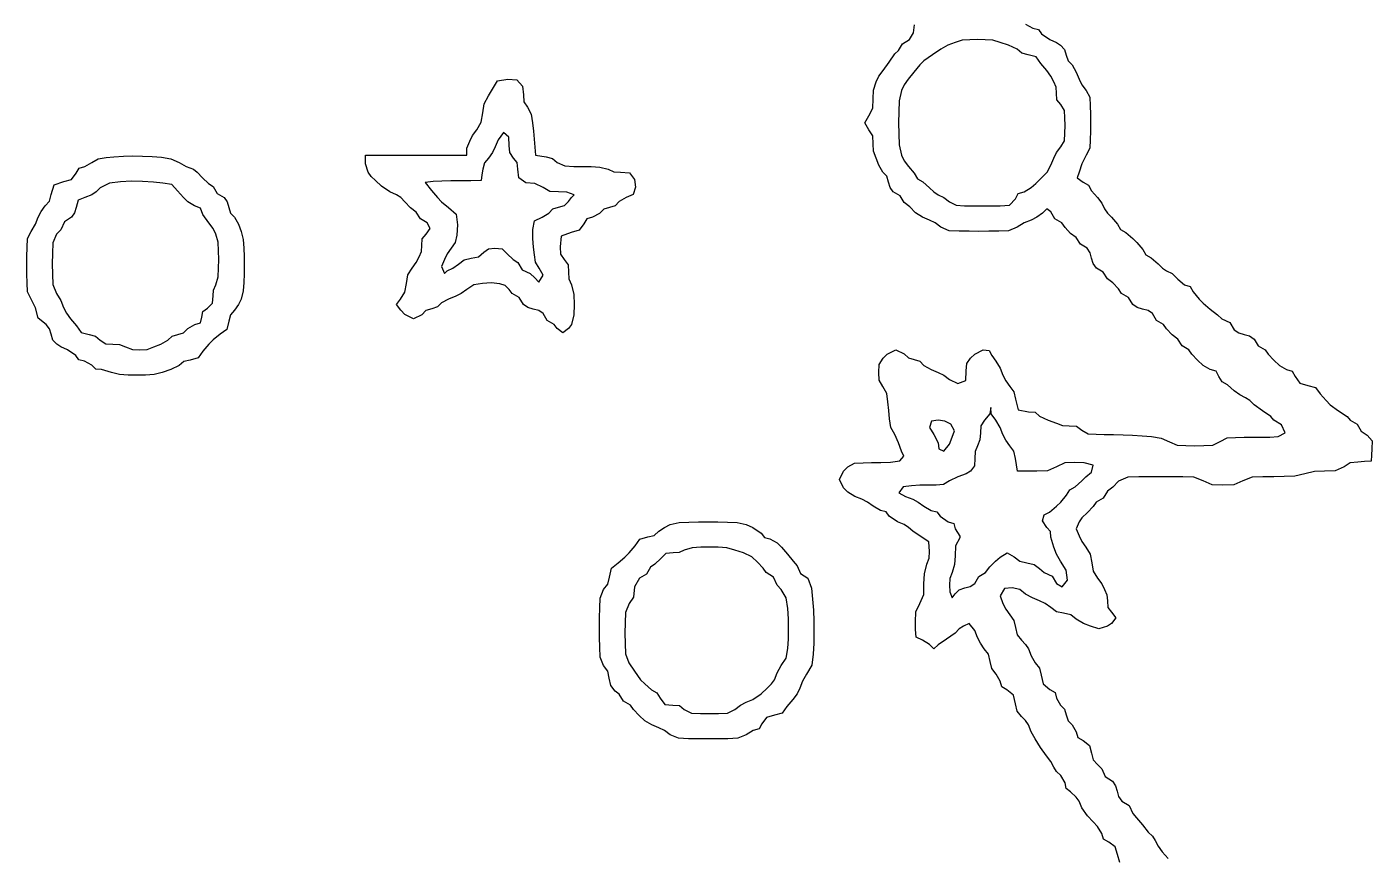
# Model space of a CAD drawing. Extents: x 17 to 1646, y 11 to 2434.
# Drawn here: x 573 to 1482, y 573 to 1134 of the extents above; entities that cross this region are included whole.
import ezdxf

# ---------------------------------------------------------------- set-up
doc = ezdxf.new("R2010")
doc.units = 0
doc.layers.add('Image', color=7, linetype='CONTINUOUS')

msp = doc.modelspace()

# ---------------------------------------------------------------- linework, layer by layer
at = {"layer": 'Image', "color": 7}
for points in [[(1311.270441, 569.813517), (1309.81544, 575.063518), (1308.30794, 580.41852), (1303.875438, 583.523521), (1300.222937, 585.466022), (1299.105437, 589.441023), (1296.247936, 594.166025), (1293.390435, 597.203526), (1289.580434, 601.238527), (1285.770432, 606.773529), (1283.865432, 611.311031), (1281.960431, 613.943531), (1278.15043, 617.581033), (1275.135429, 619.793533), (1274.347929, 623.513535), (1271.490428, 628.456036), (1268.632927, 631.313537), (1266.727926, 634.171038), (1264.822925, 637.98104), (1261.912924, 641.791041), (1257.870423, 647.506043), (1254.105422, 653.213545), (1251.487921, 657.976046), (1249.58292, 662.738548), (1247.67792, 665.596049), (1244.940419, 668.45355), (1242.007918, 672.061051), (1240.935417, 676.868553), (1239.562917, 682.748555), (1235.107915, 686.431056), (1231.582914, 688.403556), (1230.532914, 692.303558), (1227.795413, 697.028559), (1224.847912, 700.711061), (1223.767912, 705.601062), (1222.695411, 710.438564), (1219.84541, 714.166065), (1217.197909, 717.976066), (1215.300409, 721.786068), (1213.395408, 726.548569), (1209.585407, 731.311071), (1205.775405, 729.40607), (1202.917905, 727.50107), (1200.060404, 724.598569), (1194.345402, 720.548567), (1188.6304, 716.791066), (1185.772899, 714.166065), (1182.915398, 717.023566), (1178.152896, 719.881067), (1173.937895, 721.943568), (1173.427895, 727.08107), (1173.390395, 732.263571), (1173.570395, 739.066074), (1176.247896, 744.646075), (1178.940396, 750.713577), (1179.105397, 757.98108), (1179.360397, 764.843582), (1181.010397, 771.316084), (1182.622898, 775.381086), (1182.915398, 779.933587), (1182.465398, 786.473589), (1177.200396, 789.691091), (1171.485394, 793.456092), (1168.627893, 796.073593), (1165.770392, 797.978593), (1161.23289, 799.883594), (1155.697889, 803.693595), (1153.485388, 806.708596), (1149.757887, 807.503597), (1144.822885, 810.361098), (1141.012884, 813.218598), (1137.202882, 815.123599), (1132.440381, 817.0286), (1127.677879, 819.886101), (1124.820378, 822.743602), (1121.962877, 828.458604), (1124.820378, 834.166106), (1127.677879, 837.023606), (1132.260381, 839.521107), (1137.982883, 839.828607), (1143.712885, 839.881107), (1150.080387, 839.971107), (1156.447889, 840.256108), (1162.762891, 841.043608), (1165.582892, 844.223609), (1163.865391, 847.50111), (1161.960391, 853.216112), (1159.32789, 858.931114), (1156.740389, 863.693615), (1155.900389, 869.393617), (1155.352889, 875.123619), (1154.805388, 880.868621), (1153.965388, 886.583623), (1151.317887, 891.308625), (1148.865386, 895.516126), (1148.632886, 900.833628), (1148.857886, 906.23363), (1151.490387, 910.358631), (1154.347888, 913.216132), (1160.05539, 916.073633), (1165.770392, 913.426132), (1168.560393, 910.726131), (1172.437894, 909.533631), (1176.375396, 908.33363), (1179.105397, 905.51363), (1183.867898, 902.738629), (1188.6304, 900.833628), (1192.440401, 898.928627), (1196.250402, 896.071126), (1201.965404, 893.213625), (1207.312906, 895.433626), (1207.680406, 901.786128), (1207.935406, 906.72113), (1210.537907, 910.358631), (1213.395408, 913.216132), (1219.10291, 916.073633), (1223.070411, 915.571133), (1224.817912, 912.263632), (1227.675413, 908.45363), (1230.532914, 903.691129), (1232.437914, 898.928627), (1234.342915, 895.118626), (1236.982916, 891.316125), (1239.840417, 887.581123), (1240.912917, 882.743622), (1242.697918, 875.618619), (1249.70292, 874.171119), (1254.105422, 873.871119), (1257.202923, 871.313618), (1262.917925, 868.456117), (1268.632927, 866.551116), (1272.675428, 864.938616), (1277.197929, 864.646116), (1282.132931, 864.391116), (1285.770432, 861.788615), (1289.985434, 859.306114), (1295.347936, 858.983614), (1300.725437, 858.931114), (1307.16044, 858.886114), (1313.587942, 858.736114), (1320.015444, 858.466114), (1326.435446, 858.053614), (1332.840448, 857.431113), (1339.20045, 856.448613), (1344.817952, 853.891112), (1349.955454, 851.678611), (1355.955456, 851.371111), (1361.962958, 851.311111), (1368.06046, 851.363611), (1374.142962, 851.656111), (1379.107964, 854.168612), (1383.795465, 856.553613), (1389.525467, 856.906113), (1395.270469, 857.003613), (1401.007971, 857.026113), (1406.782973, 857.048613), (1412.557975, 857.146113), (1418.317977, 857.491113), (1422.915478, 860.018614), (1420.432978, 865.381116), (1415.430476, 868.456117), (1413.390475, 871.073618), (1407.675473, 874.838619), (1401.960471, 878.881121), (1399.10297, 881.791122), (1396.24547, 883.696122), (1392.442968, 885.601123), (1388.632967, 888.421124), (1384.035465, 892.396125), (1380.390464, 894.496126), (1378.282963, 898.141127), (1376.310463, 901.681128), (1372.402962, 902.738629), (1367.67796, 905.378629), (1363.867959, 909.008631), (1360.057957, 913.036132), (1358.017957, 916.073633), (1353.352955, 918.758634), (1350.532954, 923.333635), (1346.722953, 926.153636), (1342.912952, 930.181138), (1340.872951, 933.218639), (1336.207949, 935.90364), (1333.395448, 940.486141), (1330.387947, 942.578642), (1326.727946, 943.568642), (1323.037945, 944.588643), (1320.060444, 946.771143), (1317.277943, 951.443645), (1312.575441, 954.166146), (1310.535441, 957.203647), (1306.725439, 961.238648), (1302.915438, 964.051149), (1300.125437, 968.603651), (1295.520436, 971.311152), (1293.337935, 974.288653), (1292.310435, 977.978654), (1291.327934, 981.638655), (1289.235434, 984.646156), (1284.712932, 987.391157), (1281.960431, 991.906159), (1278.15043, 994.71866), (1274.347929, 998.753661), (1272.300428, 1001.791162), (1267.575426, 1004.543663), (1264.822925, 1009.268664), (1261.965424, 1011.316165), (1259.107923, 1008.458664), (1255.297922, 1005.601163), (1251.487921, 1003.696163), (1246.725419, 1001.791162), (1241.962918, 998.933661), (1236.277916, 996.51116), (1229.610413, 996.18866), (1222.927911, 996.09116), (1216.245409, 996.07616), (1209.570407, 996.09116), (1202.887905, 996.18866), (1196.212902, 996.51116), (1190.5354, 998.933661), (1186.725399, 1001.791162), (1182.915398, 1003.696163), (1178.152896, 1005.601163), (1173.390395, 1008.631164), (1169.580393, 1012.666166), (1165.770392, 1015.478666), (1162.980391, 1020.031168), (1158.37539, 1022.738669), (1156.192889, 1025.71617), (1155.172888, 1029.406171), (1153.980388, 1033.283672), (1151.272887, 1036.073673), (1148.632886, 1040.836175), (1146.727886, 1045.598677), (1145.107885, 1050.128678), (1144.822885, 1055.12368), (1144.590385, 1060.523682), (1141.965384, 1064.648683), (1139.107883, 1069.411185), (1141.965384, 1074.166186), (1144.627885, 1079.266188), (1144.822885, 1085.59619), (1145.092885, 1091.521192), (1146.727886, 1097.026194), (1148.632886, 1100.836195), (1151.535387, 1104.646196), (1155.585389, 1110.361198), (1159.34289, 1116.0762), (1161.960391, 1118.116201), (1164.645392, 1122.781203), (1169.227893, 1125.601204), (1172.115394, 1130.048705), (1172.610394, 1135.673707)], [(1247.67792, 1136.071207), (1252.620421, 1133.213706), (1256.340422, 1132.426206), (1258.552923, 1129.411205), (1264.087925, 1125.601204), (1268.632927, 1123.696203), (1271.272928, 1121.791202), (1273.980428, 1119.001201), (1275.172929, 1115.1237), (1276.365429, 1111.186199), (1279.19293, 1108.456198), (1281.960431, 1103.693696), (1283.865432, 1098.931195), (1285.770432, 1095.121193), (1288.627933, 1091.311192), (1291.020434, 1086.62369), (1291.365434, 1080.893688), (1291.462934, 1075.148687), (1291.485434, 1069.411185), (1291.462934, 1063.666183), (1291.365434, 1057.921181), (1291.020434, 1052.191179), (1288.627933, 1047.503677), (1285.770432, 1041.788675), (1283.865432, 1036.073673), (1282.470431, 1032.308672), (1286.557933, 1029.278671), (1290.202934, 1027.17117), (1292.310435, 1023.526169), (1296.285436, 1018.928668), (1299.105437, 1015.118666), (1301.010438, 1011.308665), (1302.915438, 1008.458664), (1305.735439, 1005.601163), (1309.71044, 1001.003662), (1311.817941, 997.35866), (1315.462942, 995.25116), (1320.060444, 991.276158), (1322.880445, 988.456157), (1326.855446, 983.858656), (1328.962947, 980.213655), (1332.607948, 978.106154), (1337.19795, 974.131153), (1340.055451, 971.311152), (1342.912952, 969.406151), (1346.722953, 967.50115), (1350.532954, 963.691149), (1355.092956, 959.881148), (1358.947957, 958.718647), (1360.837958, 955.118646), (1364.857959, 950.363645), (1367.67796, 947.536144), (1372.440462, 943.523642), (1377.202963, 939.676141), (1380.195464, 937.02864), (1385.527966, 934.568639), (1388.632967, 929.633638), (1391.602968, 927.443637), (1395.300469, 926.423637), (1398.96047, 925.433636), (1401.960471, 923.348636), (1404.780472, 918.758634), (1409.445474, 916.073633), (1411.485475, 913.036132), (1415.295476, 909.008631), (1419.105477, 905.378629), (1423.830479, 902.738629), (1427.80548, 901.628628), (1429.755481, 897.968627), (1432.852982, 893.536125), (1438.215484, 892.036125), (1443.465485, 890.573624), (1446.607986, 886.328623), (1450.567988, 881.791122), (1453.395489, 878.881121), (1459.102991, 874.838619), (1464.817993, 871.073618), (1466.857993, 868.456117), (1471.522995, 865.771116), (1474.342996, 861.196115), (1478.272997, 858.346114), (1481.685498, 854.596112), (1481.602998, 849.076111), (1481.310498, 844.958609), (1481.010498, 840.833608), (1476.487997, 840.548608), (1471.965495, 840.256108), (1466.835493, 839.648607), (1462.912992, 836.918606), (1456.80049, 834.346106), (1449.585487, 834.166106), (1442.722985, 833.918605), (1436.250483, 832.261105), (1429.477981, 830.791104), (1422.390478, 830.446104), (1415.295476, 830.363604), (1407.952973, 830.318604), (1400.617971, 830.048604), (1394.347969, 827.506103), (1388.280467, 824.813602), (1381.012964, 824.648602), (1373.745462, 824.813602), (1367.67796, 827.506103), (1361.257958, 829.936104), (1353.877955, 830.251104), (1346.490453, 830.341104), (1339.10295, 830.363604), (1331.677948, 830.341104), (1324.252945, 830.258604), (1316.827943, 829.951104), (1310.535441, 827.326103), (1306.725439, 823.291102), (1302.915438, 820.478601), (1300.095437, 815.903599), (1295.430436, 813.218598), (1293.390435, 810.181097), (1289.580434, 806.153596), (1285.770432, 802.516095), (1283.865432, 799.883594), (1281.960431, 795.121092), (1283.865432, 790.358591), (1285.770432, 786.548589), (1288.410433, 782.738588), (1291.350434, 778.043587), (1292.355435, 772.261085), (1293.360435, 766.448583), (1296.382936, 761.791081), (1299.105437, 757.98108), (1301.010438, 754.171079), (1302.622938, 750.623577), (1302.915438, 746.551076), (1303.207938, 742.081075), (1305.772939, 738.931073), (1308.63044, 735.121072), (1305.772939, 731.311071), (1302.915438, 729.40607), (1297.200436, 727.50107), (1291.485434, 729.40607), (1286.722933, 731.311071), (1281.960431, 734.056072), (1278.27793, 737.003573), (1273.395428, 738.076073), (1268.550427, 739.156074), (1264.822925, 742.006075), (1261.012924, 744.646075), (1257.202923, 746.551076), (1252.440421, 748.456077), (1247.67792, 751.073578), (1243.770418, 754.231079), (1238.625417, 755.341079), (1233.412915, 754.868579), (1230.652914, 749.776077), (1232.437914, 744.646075), (1234.342915, 740.836074), (1236.982916, 737.026073), (1239.840417, 733.291072), (1240.912917, 728.45357), (1241.985418, 723.571068), (1244.940419, 719.881067), (1247.67792, 717.023566), (1249.58292, 714.166065), (1251.487921, 709.411064), (1254.225422, 704.648562), (1257.157923, 701.041061), (1258.230423, 696.233559), (1259.602924, 690.353557), (1264.057925, 686.671056), (1267.582926, 684.698555), (1268.632927, 680.798554), (1271.272928, 676.073552), (1273.980428, 673.283551), (1275.172929, 669.40605), (1276.365429, 665.468549), (1279.19293, 662.738548), (1281.960431, 658.013546), (1283.002931, 654.128545), (1286.505433, 652.148544), (1290.795434, 648.908543), (1292.242935, 643.538541), (1293.337935, 639.16604), (1296.270436, 636.076039), (1299.105437, 633.083538), (1301.535438, 627.788536), (1306.380439, 624.646035), (1308.46544, 621.638534), (1309.45544, 617.978533), (1310.475441, 614.288532), (1312.665441, 611.311031), (1317.600443, 608.21353), (1320.060444, 602.873528), (1322.707945, 599.881027), (1326.555446, 595.118525), (1330.567947, 590.363524), (1333.395448, 587.506023), (1335.300449, 584.648522), (1337.19795, 580.83852), (1340.025451, 577.028519), (1344.000452, 572.431017)]]:
    msp.add_lwpolyline(points, dxfattribs=at)
for points in [[(1240.837917, 1017.976167), (1242.787918, 1021.628669), (1246.762919, 1022.738669), (1251.487921, 1025.59617), (1254.525422, 1028.453671), (1258.552923, 1032.263672), (1262.182924, 1036.073673), (1264.822925, 1040.836175), (1266.727926, 1045.598677), (1268.632927, 1049.408678), (1271.490428, 1053.218679), (1273.957928, 1057.201181), (1274.287929, 1062.346182), (1274.347929, 1067.506184), (1274.287929, 1072.658686), (1273.957928, 1077.803687), (1271.490428, 1081.786189), (1268.917927, 1084.94369), (1268.632927, 1089.406191), (1268.332927, 1093.478693), (1266.727926, 1097.026194), (1264.822925, 1100.836195), (1262.002924, 1104.646196), (1257.982923, 1109.416198), (1254.817922, 1113.8787), (1249.37292, 1115.3787), (1245.127919, 1116.4587), (1241.962918, 1119.173701), (1236.247916, 1121.791202), (1230.532914, 1123.696203), (1225.695412, 1125.128703), (1220.50541, 1125.496203), (1215.300409, 1125.601204), (1210.087907, 1125.496203), (1204.897905, 1125.128703), (1200.060404, 1123.696203), (1195.297902, 1121.791202), (1190.5354, 1119.166201), (1184.820398, 1115.4087), (1179.105397, 1111.358699), (1176.285396, 1108.456198), (1172.272894, 1103.693696), (1168.425393, 1098.931195), (1165.770392, 1095.121193), (1163.865391, 1091.311192), (1162.387891, 1084.21619), (1162.050391, 1076.813687), (1161.960391, 1069.411185), (1162.050391, 1062.001182), (1162.387891, 1054.59868), (1163.865391, 1047.503677), (1165.770392, 1043.693676), (1168.590393, 1039.883675), (1172.565394, 1035.286173), (1174.672895, 1031.641172), (1178.317896, 1029.533671), (1182.915398, 1025.55867), (1185.772899, 1022.738669), (1188.6304, 1020.833668), (1192.440401, 1018.928668), (1196.250402, 1016.071167), (1200.885404, 1013.686166), (1206.562906, 1013.341166), (1212.255408, 1013.236166), (1217.94791, 1013.213666), (1224.255412, 1013.221166), (1230.562914, 1013.296166), (1236.847916, 1013.791166), (1240.837917, 1017.976167)], [(931.485313, 930.361138), (929.445313, 933.218639), (924.780311, 935.90364), (921.96031, 940.486141), (918.960309, 942.578642), (915.300308, 943.568642), (911.602807, 944.588643), (908.632806, 946.771143), (905.850305, 951.443645), (901.147803, 954.166146), (899.107802, 956.813647), (896.407801, 959.491148), (892.6203, 960.676148), (886.785298, 961.231148), (880.927796, 960.961148), (875.167794, 959.888648), (870.532793, 956.783647), (866.722791, 954.166146), (862.91279, 952.261145), (858.150289, 950.363645), (853.395287, 947.716144), (850.605286, 945.008643), (846.727785, 943.816142), (842.790283, 942.623642), (840.060282, 939.796141), (834.345281, 937.02864), (828.630279, 939.886141), (825.772778, 942.743642), (822.915277, 946.553643), (825.637778, 950.363645), (828.660279, 955.013646), (829.665279, 960.833648), (830.670279, 966.61615), (833.61028, 971.311152), (836.250281, 975.121153), (838.155282, 978.931154), (839.760282, 982.478655), (840.060282, 986.551157), (840.345283, 991.013658), (842.917783, 994.171159), (845.775284, 997.981161), (843.735284, 1001.791162), (839.070282, 1004.476163), (836.250281, 1009.051164), (832.44028, 1011.863665), (828.630279, 1015.898667), (825.772778, 1018.928668), (822.915277, 1020.833668), (818.377775, 1022.738669), (812.842773, 1026.54867), (808.807772, 1030.358671), (805.770271, 1033.216172), (803.86527, 1036.073673), (801.96027, 1041.788675), (801.96027, 1047.503677), (808.822772, 1047.503677), (815.677774, 1047.503677), (822.532777, 1047.503677), (829.395279, 1047.503677), (836.250281, 1047.503677), (843.105284, 1047.503677), (849.960286, 1047.503677), (856.822788, 1047.503677), (863.67779, 1047.503677), (870.532793, 1047.503677), (870.532793, 1052.266179), (872.437793, 1057.02868), (874.342794, 1060.838682), (877.110295, 1064.648683), (880.200296, 1069.771185), (881.160296, 1076.071187), (882.127797, 1082.311189), (885.067798, 1087.501191), (887.677799, 1092.061192), (891.1278, 1097.821194), (898.155302, 1098.931195), (904.110304, 1098.331194), (908.070305, 1094.221193), (908.632806, 1088.251191), (908.895306, 1083.496189), (911.317806, 1079.881188), (913.965307, 1075.148687), (914.805308, 1069.433685), (915.352808, 1063.681183), (915.802808, 1058.281181), (916.252808, 1052.873679), (916.702808, 1047.473677), (924.097811, 1046.296177), (928.327812, 1045.208676), (931.485313, 1042.501176), (936.600315, 1040.243675), (942.607817, 1039.943675), (948.630319, 1039.883675), (954.465321, 1039.786175), (960.285323, 1039.433675), (965.775325, 1037.978674), (969.705326, 1036.366174), (974.137828, 1036.073673), (980.21283, 1035.646173), (983.737831, 1031.153672), (984.375331, 1025.89617), (982.75533, 1020.931168), (978.022829, 1018.928668), (973.395327, 1016.161167), (970.657826, 1013.333666), (966.727825, 1012.141165), (962.850324, 1010.948665), (960.060323, 1008.241164), (955.335321, 1005.601163), (951.44282, 1004.558663), (949.470319, 1001.056162), (946.222818, 996.76616), (940.860316, 995.31866), (934.132814, 992.858659), (933.390314, 985.576156), (933.645314, 980.656155), (936.247815, 977.026154), (938.850316, 973.388652), (939.105316, 968.453651), (939.397816, 963.923649), (941.010316, 959.881148), (942.660317, 953.416146), (942.915317, 946.553643), (942.660317, 939.683641), (941.010316, 933.218639), (939.105316, 930.361138), (935.295315, 927.503637), (931.485313, 930.361138)], [(921.96031, 966.54865), (919.365309, 971.311152), (916.890308, 975.346153), (916.042808, 980.303655), (915.510308, 985.306156), (915.045308, 991.298658), (914.932808, 997.30616), (916.087808, 1003.148662), (921.21781, 1005.601163), (925.770311, 1008.368664), (928.500312, 1011.196165), (932.437814, 1012.388665), (936.315315, 1013.581166), (939.105316, 1016.288667), (941.010316, 1018.928668), (942.915317, 1020.833668), (937.890315, 1022.461169), (932.437814, 1022.738669), (926.572812, 1022.948669), (921.96031, 1025.59617), (916.402808, 1028.453671), (910.365306, 1028.881171), (905.640305, 1032.218672), (904.822804, 1038.181174), (904.522804, 1042.546176), (901.965303, 1045.598677), (899.362802, 1049.236178), (899.107802, 1054.171179), (898.852802, 1059.578681), (895.297801, 1062.743682), (891.4878, 1057.981181), (889.582799, 1053.218679), (887.677799, 1049.408678), (885.060298, 1045.598677), (882.322797, 1042.328676), (881.235296, 1037.978674), (880.620296, 1034.168673), (880.012796, 1030.358671), (873.195294, 1030.283671), (866.377791, 1030.216171), (859.560289, 1030.141171), (853.590287, 1030.036171), (847.627785, 1029.826171), (842.257783, 1029.083671), (846.577785, 1023.586169), (850.567786, 1018.928668), (853.395287, 1016.108667), (857.985289, 1012.133665), (863.16779, 1007.603664), (864.187791, 1000.546161), (863.59529, 993.406159), (862.59029, 988.493657), (859.800289, 984.646156), (857.197788, 980.836155), (855.300288, 977.026154), (853.395287, 972.263652), (855.300288, 967.50115), (857.197788, 969.406151), (861.00779, 971.311152), (864.817791, 973.951153), (868.552792, 976.808653), (873.390294, 977.881154), (878.272795, 978.953654), (881.962797, 981.908655), (885.060298, 984.346156), (889.357799, 984.646156), (894.390301, 984.218656), (897.750302, 980.836155), (901.785303, 977.026154), (904.822804, 974.986153), (907.890305, 969.983651), (913.252807, 967.50115), (916.245308, 964.643649), (919.102809, 961.786148), (921.96031, 966.54865)], [(630.534962, 900.833628), (623.86821, 902.738629), (619.872958, 903.083629), (617.201458, 905.59613), (612.261206, 908.45363), (608.535955, 909.248631), (606.324954, 912.263632), (600.788452, 916.073633), (596.248701, 917.978634), (593.60345, 919.883634), (590.897449, 922.673635), (589.707948, 926.551137), (588.686448, 930.241138), (586.502447, 933.218639), (580.916445, 937.47114), (579.105945, 944.506143), (576.249194, 950.363645), (573.852943, 955.298646), (573.513193, 961.261148), (573.412693, 967.23865), (573.391693, 973.216152), (573.412693, 979.193654), (573.513193, 985.171156), (573.852943, 991.133658), (576.249194, 996.07616), (579.105945, 1000.838662), (581.010945, 1005.601163), (582.915946, 1009.411164), (585.750197, 1013.213666), (588.708198, 1016.393667), (589.806198, 1020.856168), (591.838699, 1027.38867), (598.248201, 1029.646171), (603.480953, 1031.101172), (606.609954, 1035.338673), (608.587705, 1038.841174), (612.475706, 1039.883675), (617.201458, 1042.493676), (621.553709, 1045.021176), (626.831461, 1045.868677), (632.149713, 1046.408677), (638.577965, 1046.828677), (645.018217, 1047.008677), (651.459969, 1046.956177), (657.897971, 1046.678677), (664.317223, 1046.131177), (670.682476, 1045.148676), (676.248977, 1042.478676), (681.010729, 1039.883675), (685.772481, 1037.978674), (688.407981, 1036.073673), (692.038733, 1032.263672), (696.070734, 1028.453671), (699.105985, 1026.41367), (701.832236, 1021.711169), (706.502488, 1018.928668), (708.686488, 1015.958667), (709.707989, 1012.261165), (710.897489, 1008.383664), (713.60349, 1005.601163), (716.248741, 1000.838662), (718.153741, 996.07616), (719.481242, 990.586158), (719.847242, 984.803656), (720.012242, 979.013654), (720.058742, 973.216152), (720.012242, 967.42615), (719.847242, 961.636148), (719.481242, 955.853646), (718.153741, 950.363645), (716.248741, 946.553643), (713.63499, 942.743642), (710.918489, 939.578641), (709.836989, 935.33364), (708.339238, 929.888638), (703.878987, 926.723637), (699.105985, 922.703635), (696.285234, 919.883634), (692.266733, 915.113633), (689.100232, 910.651131), (683.65898, 909.151131), (679.414728, 908.07113), (676.248977, 905.356129), (670.534725, 902.738629), (664.820474, 900.833628), (659.335722, 899.386127), (653.51197, 899.026127), (647.677718, 898.928627), (641.843466, 899.026127), (636.018964, 899.386127), (630.534962, 900.833628)], [(659.106222, 917.978634), (663.867973, 919.883634), (668.629725, 922.531135), (671.418976, 925.238636), (675.296477, 926.423637), (679.232478, 927.623637), (681.963229, 930.443638), (686.724981, 933.218639), (690.594232, 934.231139), (691.486733, 938.15364), (692.280983, 941.881142), (695.296734, 944.093642), (698.678485, 947.453644), (699.105985, 952.486145), (699.404485, 956.446147), (701.010986, 959.881148), (702.461486, 965.37115), (702.820736, 971.191152), (702.915986, 977.026154), (702.820736, 982.861156), (702.461486, 988.688657), (701.010986, 994.171159), (699.105985, 997.981161), (696.201234, 1001.791162), (692.153483, 1007.506164), (690.579232, 1011.706165), (686.487231, 1013.213666), (681.963229, 1016.071167), (679.142478, 1018.928668), (675.184727, 1023.458669), (671.205226, 1027.696171), (665.098724, 1028.716171), (658.929222, 1029.308671), (651.490719, 1029.781171), (644.036467, 1029.893671), (636.589714, 1029.586171), (629.199962, 1028.641171), (622.915709, 1025.37867), (620.058209, 1022.738669), (617.201458, 1020.833668), (612.525956, 1018.928668), (608.088204, 1017.076167), (606.599454, 1012.261165), (605.610204, 1008.601164), (603.519953, 1005.601163), (598.674951, 1002.458662), (596.248701, 997.16366), (593.39195, 994.171159), (590.851699, 988.223657), (590.579449, 981.203655), (590.534449, 974.168653), (590.579449, 967.14115), (590.851699, 960.113648), (593.39195, 954.166146), (596.248701, 949.411144), (598.153701, 944.648643), (600.058702, 940.838641), (602.879453, 937.02864), (606.897954, 932.251138), (610.064455, 927.796137), (615.505707, 926.296136), (619.749208, 925.216136), (622.915709, 922.501135), (626.668711, 920.146134), (631.486712, 919.883634), (636.016714, 919.591134), (640.058465, 917.978634), (644.592217, 916.358633), (649.581968, 916.073633), (654.57247, 916.358633), (659.106222, 917.978634)], [(1200.060404, 751.223578), (1202.790404, 754.051079), (1206.727906, 755.251079), (1210.387907, 756.233579), (1213.395408, 758.32608), (1216.140409, 762.848582), (1220.65541, 765.601082), (1223.467911, 769.411084), (1227.502913, 773.213585), (1230.532914, 776.071086), (1235.295415, 778.928587), (1240.057917, 776.191086), (1243.747918, 773.243585), (1248.63042, 772.163585), (1253.467922, 771.091084), (1257.202923, 768.241083), (1260.195424, 765.601082), (1265.557926, 763.111082), (1268.632927, 758.11608), (1272.442928, 756.076079), (1276.102929, 760.478581), (1275.060429, 767.266083), (1271.250427, 773.213585), (1268.632927, 777.976087), (1266.727926, 782.738588), (1264.822925, 789.40609), (1264.477925, 793.403592), (1261.965424, 796.073593), (1259.107923, 800.626094), (1260.270424, 804.488596), (1263.870425, 806.378596), (1268.632927, 810.398598), (1271.452928, 813.218598), (1275.427929, 817.8161), (1277.53543, 821.461101), (1281.172931, 823.561102), (1285.770432, 827.536103), (1288.425433, 830.363604), (1292.167935, 833.333605), (1293.390435, 838.133607), (1287.367933, 839.633607), (1281.007931, 839.881107), (1274.212928, 839.701107), (1268.632927, 837.023606), (1262.625425, 834.338606), (1255.410422, 834.166106), (1248.80292, 834.166106), (1242.195418, 834.166106), (1241.557918, 838.456107), (1240.912917, 842.738608), (1239.840417, 847.57611), (1236.982916, 851.311111), (1234.342915, 855.121113), (1232.437914, 858.931114), (1230.532914, 863.693615), (1227.675413, 868.456117), (1224.562912, 872.738618), (1224.300412, 877.02862), (1223.475411, 872.738618), (1219.92791, 868.456117), (1217.460409, 864.751116), (1217.197909, 859.883614), (1216.912909, 855.353613), (1215.300409, 851.311111), (1213.680408, 847.26861), (1213.395408, 842.738608), (1213.140408, 837.803607), (1210.537907, 834.166106), (1207.680406, 832.261105), (1201.965404, 830.363604), (1196.250402, 827.506103), (1192.320401, 825.038602), (1187.227899, 824.701102), (1182.120398, 824.648602), (1176.382896, 824.551102), (1170.652894, 824.266102), (1164.975392, 823.486102), (1162.095391, 819.406101), (1166.722892, 817.0286), (1171.485394, 815.123599), (1175.295395, 813.218598), (1179.105397, 810.361098), (1184.047898, 807.503597), (1187.775399, 806.708596), (1189.9804, 803.693595), (1195.515402, 799.883594), (1199.175403, 798.856094), (1200.060404, 795.121092), (1203.390405, 790.141091), (1203.390405, 789.04609), (1200.285404, 783.623589), (1200.060404, 776.888586), (1199.782903, 771.031084), (1198.155403, 765.601082), (1196.535402, 761.558581), (1196.250402, 757.02858), (1196.535402, 752.498578), (1198.155403, 748.456077), (1200.060404, 751.223578)], [(1196.250402, 852.263612), (1198.155403, 857.026113), (1199.812903, 861.226115), (1197.337903, 865.733616), (1193.280401, 867.781117), (1188.7654, 868.456117), (1184.295398, 867.811117), (1182.915398, 863.693615), (1185.772899, 858.931114), (1188.6304, 853.216112), (1189.1329, 849.248611), (1192.440401, 847.50111), (1196.250402, 852.263612)], [(1007.677839, 656.071046), (1003.867838, 658.928547), (1000.057836, 660.833547), (995.295335, 662.738548), (990.532833, 665.378549), (986.722832, 669.00855), (982.912831, 673.036051), (980.87283, 676.073552), (976.147828, 678.826053), (973.395327, 683.558555), (970.650326, 685.598556), (967.702825, 689.288557), (966.622825, 694.171058), (965.550325, 699.00856), (962.700324, 702.743561), (960.517823, 708.563563), (960.187823, 715.186066), (960.082823, 721.823568), (960.060323, 728.45357), (960.082823, 735.113572), (960.180323, 741.766074), (960.510323, 748.411077), (962.797824, 754.171079), (965.730325, 757.77858), (966.802825, 762.586081), (968.175326, 768.466083), (972.630327, 772.141085), (977.197829, 776.108586), (980.02533, 778.928587), (984.037831, 783.706089), (987.210332, 788.16109), (992.647834, 789.661091), (996.892835, 790.741091), (1000.057836, 793.463592), (1003.867838, 796.073593), (1007.677839, 797.978593), (1013.895341, 799.321094), (1020.390343, 799.681094), (1026.892845, 799.838594), (1033.395348, 799.883594), (1039.89785, 799.838594), (1046.392852, 799.681094), (1052.887854, 799.321094), (1059.105356, 797.978593), (1063.642858, 796.073593), (1069.18536, 792.263591), (1071.39036, 789.24859), (1075.117862, 788.45359), (1080.060363, 785.596089), (1082.880364, 782.738588), (1086.892865, 777.976087), (1090.740367, 773.213585), (1093.395368, 770.221084), (1095.802868, 764.948582), (1100.61037, 761.791081), (1103.062871, 755.026079), (1103.940371, 747.646076), (1104.442871, 740.228574), (1104.712871, 732.796071), (1104.802872, 725.363569), (1104.727871, 717.878566), (1104.390371, 710.401064), (1103.482871, 702.976061), (1099.82287, 697.028559), (1097.197869, 692.266058), (1095.300368, 687.503556), (1093.395368, 683.693555), (1090.567867, 679.883554), (1086.555365, 675.113552), (1083.450364, 670.681051), (1078.095363, 669.18105), (1072.845361, 667.71855), (1069.69536, 663.473548), (1067.722859, 659.971047), (1063.830358, 658.928547), (1059.105356, 656.071046), (1053.420354, 653.656045), (1046.752852, 653.333545), (1040.07035, 653.236045), (1033.395348, 653.213545), (1026.712845, 653.236045), (1020.030343, 653.333545), (1013.355341, 653.656045), (1007.677839, 656.071046)], [(1051.485354, 673.216051), (1055.295355, 676.073552), (1059.105356, 677.978553), (1063.642858, 679.883554), (1069.18536, 683.693555), (1073.212861, 687.503556), (1076.250362, 690.361057), (1078.155363, 693.218558), (1080.060363, 697.98106), (1082.677864, 702.743561), (1086.157865, 707.776063), (1087.162866, 714.218565), (1087.560366, 720.736067), (1087.657866, 727.26107), (1087.530366, 734.348572), (1087.102866, 741.421074), (1086.082865, 748.426077), (1082.662864, 754.171079), (1080.060363, 757.16358), (1077.577862, 762.526081), (1072.575361, 765.601082), (1070.53536, 768.631083), (1066.725359, 772.666085), (1062.915357, 776.296086), (1057.200356, 778.928587), (1051.485354, 780.833588), (1046.002852, 782.288588), (1040.17535, 782.648588), (1034.347848, 782.738588), (1028.512846, 782.648588), (1022.685344, 782.288588), (1017.202842, 780.833588), (1013.767841, 779.228587), (1009.80784, 778.928587), (1004.775338, 778.501087), (1001.407837, 775.118586), (997.380335, 771.308584), (994.342834, 769.268584), (991.657833, 764.603582), (987.082832, 761.791081), (983.752831, 755.926079), (982.942831, 748.928577), (980.05533, 744.646075), (977.520329, 738.698573), (977.242829, 731.678571), (977.197829, 724.643569), (977.250329, 717.683566), (977.535329, 710.731064), (979.822829, 704.648562), (983.580331, 698.93356), (987.630332, 693.218558), (990.532833, 690.398557), (995.130335, 686.423556), (998.775336, 684.316055), (1000.882837, 680.671054), (1004.107838, 676.553553), (1009.62034, 676.073552), (1014.067841, 675.781052), (1017.202842, 673.216051), (1022.167844, 670.703551), (1028.250346, 670.41105), (1034.347848, 670.35855), (1040.43785, 670.41105), (1046.520352, 670.703551), (1051.485354, 673.216051)]]:
    msp.add_lwpolyline(points, close=True, dxfattribs=at)

doc.saveas('drawing.dxf')
